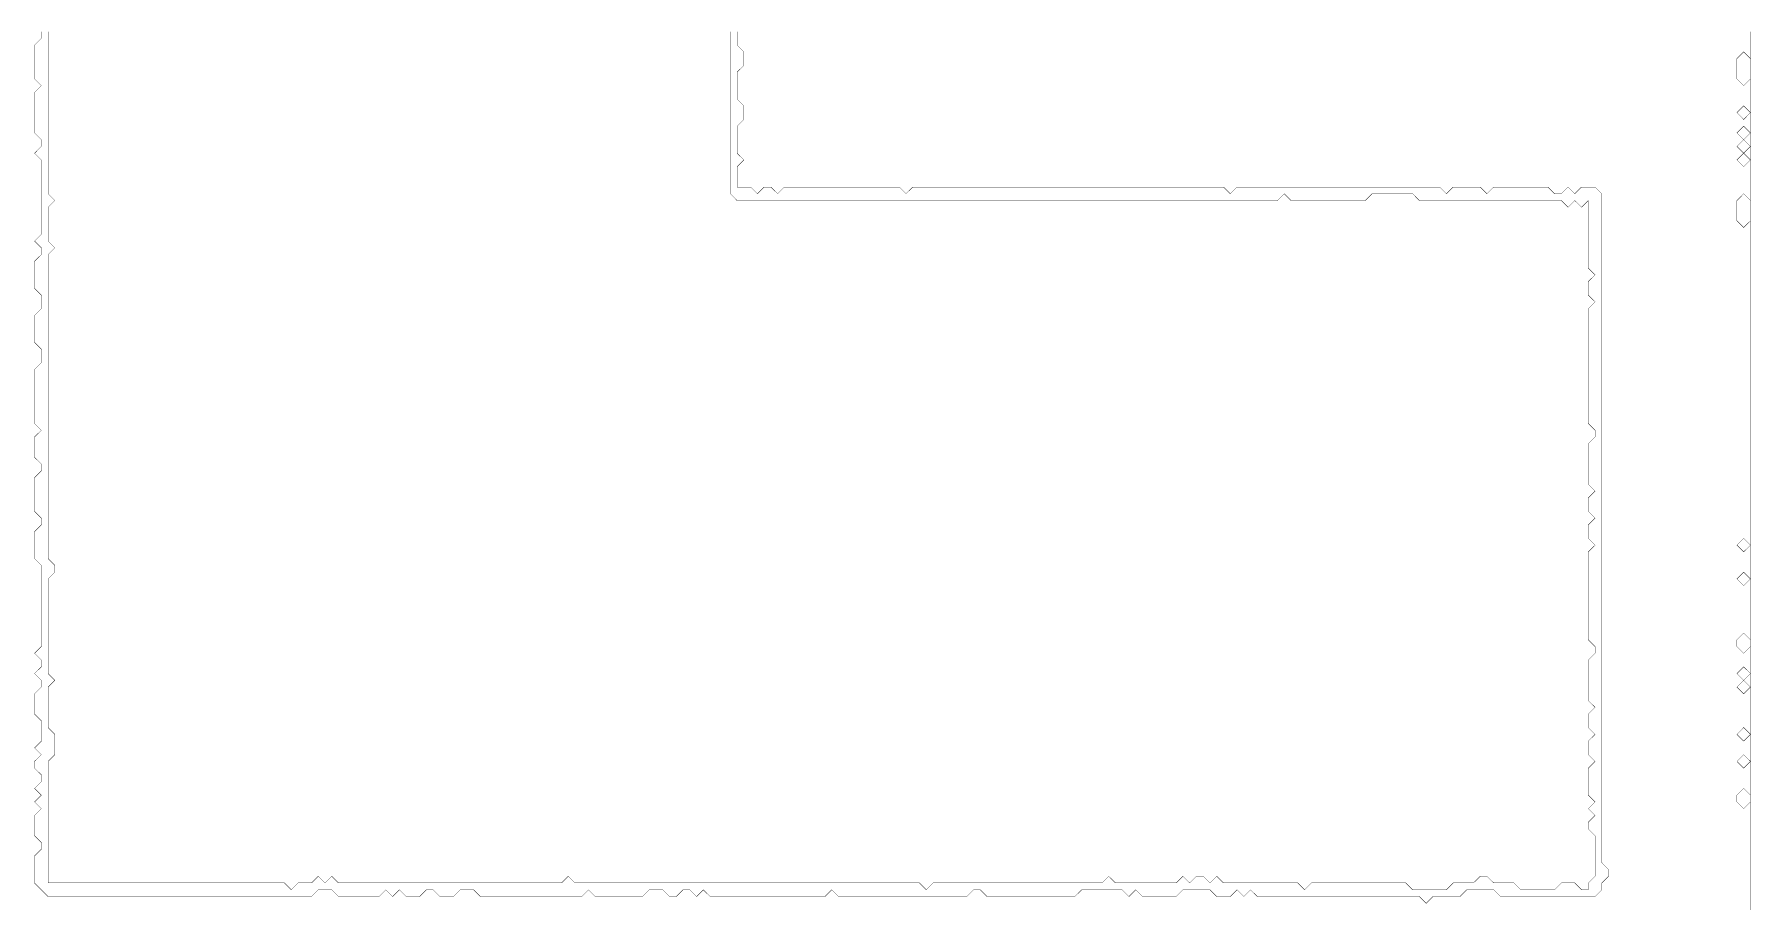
# Model space of a CAD drawing. Header units: metres. Extents: x 0 to 5079, y -5079 to 0.
# Drawn here: x 2554 to 5079, y -2540 to -1256 of the extents above; entities that cross this region are included whole.
import ezdxf

# ---------------------------------------------------------------- set-up
doc = ezdxf.new("R2010")
doc.units = ezdxf.units.M
doc.layers.add('conductor', color=1, linetype='Continuous')
doc.layers.add('substrate', color=5, linetype='Continuous')

msp = doc.modelspace()

# ---------------------------------------------------------------- linework, layer by layer
at = {"layer": 'conductor', "const_width": 0.5}
msp.add_lwpolyline([(2574.3, -1252.4), (2574.3, -1262.3), (2574.3, -1272.2), (2574.3, -1282.2), (2574.3, -1292.1), (2574.3, -1302.1), (2574.3, -1312), (2574.3, -1321.9), (2574.3, -1331.9), (2574.3, -1341.8), (2574.3, -1351.8), (2574.3, -1361.7), (2574.3, -1371.6), (2574.3, -1381.6), (2574.3, -1391.5), (2574.3, -1401.5), (2574.3, -1411.4), (2574.3, -1421.3), (2574.3, -1431.3), (2574.3, -1441.2), (2574.3, -1451.2), (2574.3, -1461.1), (2574.3, -1471), (2574.3, -1481), (2574.3, -1490.9), (2584.3, -1500.9), (2574.3, -1510.8), (2574.3, -1520.7), (2574.3, -1530.7), (2574.3, -1540.6), (2574.3, -1550.6), (2574.3, -1560.5), (2584.3, -1570.4), (2574.3, -1580.4), (2574.3, -1590.3), (2574.3, -1600.3), (2574.3, -1610.2), (2574.3, -1620.1), (2574.3, -1630.1), (2574.3, -1640), (2574.3, -1649.9), (2574.3, -1659.9), (2574.3, -1669.8), (2574.3, -1679.8), (2574.3, -1689.7), (2574.3, -1699.6), (2574.3, -1709.6), (2574.3, -1719.5), (2574.3, -1729.5), (2574.3, -1739.4), (2574.3, -1749.3), (2574.3, -1759.3), (2574.3, -1769.2), (2574.3, -1779.2), (2574.3, -1789.1), (2574.3, -1799), (2574.3, -1809), (2574.3, -1818.9), (2574.3, -1828.9), (2574.3, -1838.8), (2574.3, -1848.7), (2574.3, -1858.7), (2574.3, -1868.6), (2574.3, -1878.6), (2574.3, -1888.5), (2574.3, -1898.4), (2574.3, -1908.4), (2574.3, -1918.3), (2574.3, -1928.3), (2574.3, -1938.2), (2574.3, -1948.1), (2574.3, -1958.1), (2574.3, -1968), (2574.3, -1978), (2574.3, -1987.9), (2574.3, -1997.8), (2574.3, -2007.8), (2574.3, -2017.7), (2574.3, -2027.6), (2584.3, -2037.6), (2584.3, -2047.5), (2574.3, -2057.5), (2574.3, -2067.4), (2574.3, -2077.3), (2574.3, -2087.3), (2574.3, -2097.2), (2574.3, -2107.2), (2574.3, -2117.1), (2574.3, -2127), (2574.3, -2137), (2574.3, -2146.9), (2574.3, -2156.9), (2574.3, -2166.8), (2574.3, -2176.7), (2574.3, -2186.7), (2574.3, -2196.6), (2584.3, -2206.6), (2574.3, -2216.5), (2574.3, -2226.4), (2574.3, -2236.4), (2574.3, -2246.3), (2574.3, -2256.3), (2574.3, -2266.2), (2574.3, -2276.1), (2584.3, -2286.1), (2584.3, -2296), (2584.3, -2306), (2584.3, -2315.9), (2574.3, -2325.8), (2574.3, -2335.8), (2574.3, -2345.7), (2574.3, -2355.7), (2574.3, -2365.6), (2574.3, -2375.5), (2574.3, -2385.5), (2574.3, -2395.4), (2574.3, -2405.3), (2574.3, -2415.3), (2574.3, -2425.2), (2574.3, -2435.2), (2574.3, -2445.1), (2574.3, -2455), (2574.3, -2465), (2574.3, -2474.9), (2574.3, -2484.9), (2574.3, -2494.8), (2574.3, -2504.7), (2584.3, -2504.7), (2594.2, -2504.7), (2604.1, -2504.7), (2614.1, -2504.7), (2624, -2504.7), (2634, -2504.7), (2643.9, -2504.7), (2653.8, -2504.7), (2663.8, -2504.7), (2673.7, -2504.7), (2683.7, -2504.7), (2693.6, -2504.7), (2703.5, -2504.7), (2713.5, -2504.7), (2723.4, -2504.7), (2733.3, -2504.7), (2743.3, -2504.7), (2753.2, -2504.7), (2763.2, -2504.7), (2773.1, -2504.7), (2783, -2504.7), (2793, -2504.7), (2802.9, -2504.7), (2812.9, -2504.7), (2822.8, -2504.7), (2832.7, -2504.7), (2842.7, -2504.7), (2852.6, -2504.7), (2862.6, -2504.7), (2872.5, -2504.7), (2882.4, -2504.7), (2892.4, -2504.7), (2902.3, -2504.7), (2912.3, -2504.7), (2922.2, -2504.7), (2932.1, -2514.7), (2942.1, -2504.7), (2952, -2504.7), (2962, -2504.7), (2971.9, -2494.8), (2981.8, -2504.7), (2991.8, -2494.8), (3001.7, -2504.7), (3011.7, -2504.7), (3021.6, -2504.7), (3031.5, -2504.7), (3041.5, -2504.7), (3051.4, -2504.7), (3061.4, -2504.7), (3071.3, -2504.7), (3081.2, -2504.7), (3091.2, -2504.7), (3101.1, -2504.7), (3111, -2504.7), (3121, -2504.7), (3130.9, -2504.7), (3140.9, -2504.7), (3150.8, -2504.7), (3160.7, -2504.7), (3170.7, -2504.7), (3180.6, -2504.7), (3190.6, -2504.7), (3200.5, -2504.7), (3210.4, -2504.7), (3220.4, -2504.7), (3230.3, -2504.7), (3240.3, -2504.7), (3250.2, -2504.7), (3260.1, -2504.7), (3270.1, -2504.7), (3280, -2504.7), (3290, -2504.7), (3299.9, -2504.7), (3309.8, -2504.7), (3319.8, -2504.7), (3329.7, -2504.7), (3339.7, -2494.8), (3349.6, -2504.7), (3359.5, -2504.7), (3369.5, -2504.7), (3379.4, -2504.7), (3389.4, -2504.7), (3399.3, -2504.7), (3409.2, -2504.7), (3419.2, -2504.7), (3429.1, -2504.7), (3439.1, -2504.7), (3449, -2504.7), (3458.9, -2504.7), (3468.9, -2504.7), (3478.8, -2504.7), (3488.7, -2504.7), (3498.7, -2504.7), (3508.6, -2504.7), (3518.6, -2504.7), (3528.5, -2504.7), (3538.4, -2504.7), (3548.4, -2504.7), (3558.3, -2504.7), (3568.3, -2504.7), (3578.2, -2504.7), (3588.1, -2504.7), (3598.1, -2504.7), (3608, -2504.7), (3618, -2504.7), (3627.9, -2504.7), (3637.8, -2504.7), (3647.8, -2504.7), (3657.7, -2504.7), (3667.7, -2504.7), (3677.6, -2504.7), (3687.5, -2504.7), (3697.5, -2504.7), (3707.4, -2504.7), (3717.4, -2504.7), (3727.3, -2504.7), (3737.2, -2504.7), (3747.2, -2504.7), (3757.1, -2504.7), (3767.1, -2504.7), (3777, -2504.7), (3786.9, -2504.7), (3796.9, -2504.7), (3806.8, -2504.7), (3816.8, -2504.7), (3826.7, -2504.7), (3836.6, -2504.7), (3846.6, -2504.7), (3856.5, -2504.7), (3866.4, -2514.7), (3876.4, -2504.7), (3886.3, -2504.7), (3896.3, -2504.7), (3906.2, -2504.7), (3916.1, -2504.7), (3926.1, -2504.7), (3936, -2504.7), (3946, -2504.7), (3955.9, -2504.7), (3965.8, -2504.7), (3975.8, -2504.7), (3985.7, -2504.7), (3995.7, -2504.7), (4005.6, -2504.7), (4015.5, -2504.7), (4025.5, -2504.7), (4035.4, -2504.7), (4045.4, -2504.7), (4055.3, -2504.7), (4065.2, -2504.7), (4075.2, -2504.7), (4085.1, -2504.7), (4095.1, -2504.7), (4105, -2504.7), (4114.9, -2504.7), (4124.9, -2504.7), (4134.8, -2494.8), (4144.8, -2504.7), (4154.7, -2504.7), (4164.6, -2504.7), (4174.6, -2504.7), (4184.5, -2504.7), (4194.4, -2504.7), (4204.4, -2504.7), (4214.3, -2504.7), (4224.3, -2504.7), (4234.2, -2504.7), (4244.1, -2494.8), (4254.1, -2504.7), (4264, -2494.8), (4274, -2494.8), (4283.9, -2504.7), (4293.8, -2494.8), (4303.8, -2504.7), (4313.7, -2504.7), (4323.7, -2504.7), (4333.6, -2504.7), (4343.5, -2504.7), (4353.5, -2504.7), (4363.4, -2504.7), (4373.4, -2504.7), (4383.3, -2504.7), (4393.2, -2504.7), (4403.2, -2504.7), (4413.1, -2504.7), (4423.1, -2514.7), (4433, -2504.7), (4442.9, -2504.7), (4452.9, -2504.7), (4462.8, -2504.7), (4472.8, -2504.7), (4482.7, -2504.7), (4492.6, -2504.7), (4502.6, -2504.7), (4512.5, -2504.7), (4522.5, -2504.7), (4532.4, -2504.7), (4542.3, -2504.7), (4552.3, -2504.7), (4562.2, -2504.7), (4572.1, -2504.7), (4582.1, -2514.7), (4592, -2514.7), (4602, -2514.7), (4611.9, -2514.7), (4621.8, -2514.7), (4631.8, -2514.7), (4641.7, -2504.7), (4651.7, -2504.7), (4661.6, -2504.7), (4671.5, -2504.7), (4681.5, -2494.8), (4691.4, -2494.8), (4701.4, -2504.7), (4711.3, -2504.7), (4721.2, -2504.7), (4731.2, -2504.7), (4741.1, -2514.7), (4751.1, -2514.7), (4761, -2514.7), (4770.9, -2514.7), (4780.9, -2514.7), (4790.8, -2514.7), (4800.8, -2504.7), (4810.7, -2504.7), (4820.6, -2504.7), (4830.6, -2514.7), (4840.5, -2514.7), (4840.5, -2504.7), (4850.5, -2494.8), (4850.5, -2484.9), (4850.5, -2474.9), (4850.5, -2465), (4850.5, -2455), (4850.5, -2445.1), (4850.5, -2435.2), (4840.5, -2425.2), (4840.5, -2415.3), (4850.5, -2405.3), (4840.5, -2395.4), (4850.5, -2385.5), (4840.5, -2375.5), (4840.5, -2365.6), (4840.5, -2355.7), (4840.5, -2345.7), (4840.5, -2335.8), (4850.5, -2325.8), (4840.5, -2315.9), (4840.5, -2306), (4840.5, -2296), (4850.5, -2286.1), (4840.5, -2276.1), (4840.5, -2266.2), (4840.5, -2256.3), (4850.5, -2246.3), (4840.5, -2236.4), (4840.5, -2226.4), (4840.5, -2216.5), (4840.5, -2206.6), (4840.5, -2196.6), (4840.5, -2186.7), (4840.5, -2176.7), (4850.5, -2166.8), (4850.5, -2156.9), (4840.5, -2146.9), (4840.5, -2137), (4840.5, -2127), (4840.5, -2117.1), (4840.5, -2107.2), (4840.5, -2097.2), (4840.5, -2087.3), (4840.5, -2077.3), (4840.5, -2067.4), (4840.5, -2057.5), (4840.5, -2047.5), (4840.5, -2037.6), (4840.5, -2027.6), (4840.5, -2017.7), (4850.5, -2007.8), (4840.5, -1997.8), (4840.5, -1987.9), (4840.5, -1978), (4850.5, -1968), (4840.5, -1958.1), (4840.5, -1948.1), (4840.5, -1938.2), (4850.5, -1928.3), (4840.5, -1918.3), (4840.5, -1908.4), (4840.5, -1898.4), (4840.5, -1888.5), (4840.5, -1878.6), (4840.5, -1868.6), (4840.5, -1858.7), (4850.5, -1848.7), (4850.5, -1838.8), (4840.5, -1828.9), (4840.5, -1818.9), (4840.5, -1809), (4840.5, -1799), (4840.5, -1789.1), (4840.5, -1779.2), (4840.5, -1769.2), (4840.5, -1759.3), (4840.5, -1749.3), (4840.5, -1739.4), (4840.5, -1729.5), (4840.5, -1719.5), (4840.5, -1709.6), (4840.5, -1699.6), (4840.5, -1689.7), (4840.5, -1679.8), (4840.5, -1669.8), (4840.5, -1659.9), (4850.5, -1649.9), (4840.5, -1640), (4840.5, -1630.1), (4840.5, -1620.1), (4850.5, -1610.2), (4840.5, -1600.3), (4840.5, -1590.3), (4840.5, -1580.4), (4840.5, -1570.4), (4840.5, -1560.5), (4840.5, -1550.6), (4840.5, -1540.6), (4840.5, -1530.7), (4840.5, -1520.7), (4840.5, -1510.8), (4840.5, -1500.9), (4830.6, -1510.8), (4820.6, -1500.9), (4810.7, -1510.8), (4800.8, -1500.9), (4790.8, -1500.9), (4780.9, -1500.9), (4770.9, -1500.9), (4761, -1500.9), (4751.1, -1500.9), (4741.1, -1500.9), (4731.2, -1500.9), (4721.2, -1500.9), (4711.3, -1500.9), (4701.4, -1500.9), (4691.4, -1500.9), (4681.5, -1500.9), (4671.5, -1500.9), (4661.6, -1500.9), (4651.7, -1500.9), (4641.7, -1500.9), (4631.8, -1500.9), (4621.8, -1500.9), (4611.9, -1500.9), (4602, -1500.9), (4592, -1500.9), (4582.1, -1490.9), (4572.1, -1490.9), (4562.2, -1490.9), (4552.3, -1490.9), (4542.3, -1490.9), (4532.4, -1490.9), (4522.5, -1490.9), (4512.5, -1500.9), (4502.6, -1500.9), (4492.6, -1500.9), (4482.7, -1500.9), (4472.8, -1500.9), (4462.8, -1500.9), (4452.9, -1500.9), (4442.9, -1500.9), (4433, -1500.9), (4423.1, -1500.9), (4413.1, -1500.9), (4403.2, -1500.9), (4393.2, -1490.9), (4383.3, -1500.9), (4373.4, -1500.9), (4363.4, -1500.9), (4353.5, -1500.9), (4343.5, -1500.9), (4333.6, -1500.9), (4323.7, -1500.9), (4313.7, -1500.9), (4303.8, -1500.9), (4293.8, -1500.9), (4283.9, -1500.9), (4274, -1500.9), (4264, -1500.9), (4254.1, -1500.9), (4244.1, -1500.9), (4234.2, -1500.9), (4224.3, -1500.9), (4214.3, -1500.9), (4204.4, -1500.9), (4194.4, -1500.9), (4184.5, -1500.9), (4174.6, -1500.9), (4164.6, -1500.9), (4154.7, -1500.9), (4144.8, -1500.9), (4134.8, -1500.9), (4124.9, -1500.9), (4114.9, -1500.9), (4105, -1500.9), (4095.1, -1500.9), (4085.1, -1500.9), (4075.2, -1500.9), (4065.2, -1500.9), (4055.3, -1500.9), (4045.4, -1500.9), (4035.4, -1500.9), (4025.5, -1500.9), (4015.5, -1500.9), (4005.6, -1500.9), (3995.7, -1500.9), (3985.7, -1500.9), (3975.8, -1500.9), (3965.8, -1500.9), (3955.9, -1500.9), (3946, -1500.9), (3936, -1500.9), (3926.1, -1500.9), (3916.1, -1500.9), (3906.2, -1500.9), (3896.3, -1500.9), (3886.3, -1500.9), (3876.4, -1500.9), (3866.4, -1500.9), (3856.5, -1500.9), (3846.6, -1500.9), (3836.6, -1500.9), (3826.7, -1500.9), (3816.8, -1500.9), (3806.8, -1500.9), (3796.9, -1500.9), (3786.9, -1500.9), (3777, -1500.9), (3767.1, -1500.9), (3757.1, -1500.9), (3747.2, -1500.9), (3737.2, -1500.9), (3727.3, -1500.9), (3717.4, -1500.9), (3707.4, -1500.9), (3697.5, -1500.9), (3687.5, -1500.9), (3677.6, -1500.9), (3667.7, -1500.9), (3657.7, -1500.9), (3647.8, -1500.9), (3637.8, -1500.9), (3627.9, -1500.9), (3618, -1500.9), (3608, -1500.9), (3598.1, -1500.9), (3588.1, -1500.9), (3578.2, -1490.9), (3578.2, -1481), (3578.2, -1471), (3578.2, -1461.1), (3578.2, -1451.2), (3578.2, -1441.2), (3578.2, -1431.3), (3578.2, -1421.3), (3578.2, -1411.4), (3578.2, -1401.5), (3578.2, -1391.5), (3578.2, -1381.6), (3578.2, -1371.6), (3578.2, -1361.7), (3578.2, -1351.8), (3578.2, -1341.8), (3578.2, -1331.9), (3578.2, -1321.9), (3578.2, -1312), (3578.2, -1302.1), (3578.2, -1292.1), (3578.2, -1282.2), (3578.2, -1272.2), (3578.2, -1262.3), (3578.2, -1252.4)], dxfattribs=at)
at = {"layer": 'substrate', "const_width": 0.5}
for points in [[(3588.1, -1252.4), (3588.1, -1262.3), (3588.1, -1272.2), (3598.1, -1282.2), (3598.1, -1292.1), (3598.1, -1302.1), (3588.1, -1312), (3588.1, -1321.9), (3588.1, -1331.9), (3588.1, -1341.8), (3588.1, -1351.8), (3598.1, -1361.7), (3598.1, -1371.6), (3598.1, -1381.6), (3588.1, -1391.5), (3588.1, -1401.5), (3588.1, -1411.4), (3588.1, -1421.3), (3588.1, -1431.3), (3598.1, -1441.2), (3588.1, -1451.2), (3588.1, -1461.1), (3588.1, -1471), (3588.1, -1481), (3598.1, -1481), (3608, -1481), (3618, -1490.9), (3627.9, -1481), (3637.8, -1481), (3647.8, -1490.9), (3657.7, -1481), (3667.7, -1481), (3677.6, -1481), (3687.5, -1481), (3697.5, -1481), (3707.4, -1481), (3717.4, -1481), (3727.3, -1481), (3737.2, -1481), (3747.2, -1481), (3757.1, -1481), (3767.1, -1481), (3777, -1481), (3786.9, -1481), (3796.9, -1481), (3806.8, -1481), (3816.8, -1481), (3826.7, -1481), (3836.6, -1490.9), (3846.6, -1481), (3856.5, -1481), (3866.4, -1481), (3876.4, -1481), (3886.3, -1481), (3896.3, -1481), (3906.2, -1481), (3916.1, -1481), (3926.1, -1481), (3936, -1481), (3946, -1481), (3955.9, -1481), (3965.8, -1481), (3975.8, -1481), (3985.7, -1481), (3995.7, -1481), (4005.6, -1481), (4015.5, -1481), (4025.5, -1481), (4035.4, -1481), (4045.4, -1481), (4055.3, -1481), (4065.2, -1481), (4075.2, -1481), (4085.1, -1481), (4095.1, -1481), (4105, -1481), (4114.9, -1481), (4124.9, -1481), (4134.8, -1481), (4144.8, -1481), (4154.7, -1481), (4164.6, -1481), (4174.6, -1481), (4184.5, -1481), (4194.4, -1481), (4204.4, -1481), (4214.3, -1481), (4224.3, -1481), (4234.2, -1481), (4244.1, -1481), (4254.1, -1481), (4264, -1481), (4274, -1481), (4283.9, -1481), (4293.8, -1481), (4303.8, -1481), (4313.7, -1490.9), (4323.7, -1481), (4333.6, -1481), (4343.5, -1481), (4353.5, -1481), (4363.4, -1481), (4373.4, -1481), (4383.3, -1481), (4393.2, -1481), (4403.2, -1481), (4413.1, -1481), (4423.1, -1481), (4433, -1481), (4442.9, -1481), (4452.9, -1481), (4462.8, -1481), (4472.8, -1481), (4482.7, -1481), (4492.6, -1481), (4502.6, -1481), (4512.5, -1481), (4522.5, -1481), (4532.4, -1481), (4542.3, -1481), (4552.3, -1481), (4562.2, -1481), (4572.1, -1481), (4582.1, -1481), (4592, -1481), (4602, -1481), (4611.9, -1481), (4621.8, -1481), (4631.8, -1490.9), (4641.7, -1481), (4651.7, -1481), (4661.6, -1481), (4671.5, -1481), (4681.5, -1481), (4691.4, -1490.9), (4701.4, -1481), (4711.3, -1481), (4721.2, -1481), (4731.2, -1481), (4741.1, -1481), (4751.1, -1481), (4761, -1481), (4770.9, -1481), (4780.9, -1481), (4790.8, -1490.9), (4800.8, -1490.9), (4810.7, -1481), (4820.6, -1490.9), (4830.6, -1481), (4840.5, -1481), (4850.5, -1481), (4860.4, -1490.9), (4860.4, -1500.9), (4860.4, -1510.8), (4860.4, -1520.7), (4860.4, -1530.7), (4860.4, -1540.6), (4860.4, -1550.6), (4860.4, -1560.5), (4860.4, -1570.4), (4860.4, -1580.4), (4860.4, -1590.3), (4860.4, -1600.3), (4860.4, -1610.2), (4860.4, -1620.1), (4860.4, -1630.1), (4860.4, -1640), (4860.4, -1649.9), (4860.4, -1659.9), (4860.4, -1669.8), (4860.4, -1679.8), (4860.4, -1689.7), (4860.4, -1699.6), (4860.4, -1709.6), (4860.4, -1719.5), (4860.4, -1729.5), (4860.4, -1739.4), (4860.4, -1749.3), (4860.4, -1759.3), (4860.4, -1769.2), (4860.4, -1779.2), (4860.4, -1789.1), (4860.4, -1799), (4860.4, -1809), (4860.4, -1818.9), (4860.4, -1828.9), (4860.4, -1838.8), (4860.4, -1848.7), (4860.4, -1858.7), (4860.4, -1868.6), (4860.4, -1878.6), (4860.4, -1888.5), (4860.4, -1898.4), (4860.4, -1908.4), (4860.4, -1918.3), (4860.4, -1928.3), (4860.4, -1938.2), (4860.4, -1948.1), (4860.4, -1958.1), (4860.4, -1968), (4860.4, -1978), (4860.4, -1987.9), (4860.4, -1997.8), (4860.4, -2007.8), (4860.4, -2017.7), (4860.4, -2027.6), (4860.4, -2037.6), (4860.4, -2047.5), (4860.4, -2057.5), (4860.4, -2067.4), (4860.4, -2077.3), (4860.4, -2087.3), (4860.4, -2097.2), (4860.4, -2107.2), (4860.4, -2117.1), (4860.4, -2127), (4860.4, -2137), (4860.4, -2146.9), (4860.4, -2156.9), (4860.4, -2166.8), (4860.4, -2176.7), (4860.4, -2186.7), (4860.4, -2196.6), (4860.4, -2206.6), (4860.4, -2216.5), (4860.4, -2226.4), (4860.4, -2236.4), (4860.4, -2246.3), (4860.4, -2256.3), (4860.4, -2266.2), (4860.4, -2276.1), (4860.4, -2286.1), (4860.4, -2296), (4860.4, -2306), (4860.4, -2315.9), (4860.4, -2325.8), (4860.4, -2335.8), (4860.4, -2345.7), (4860.4, -2355.7), (4860.4, -2365.6), (4860.4, -2375.5), (4860.4, -2385.5), (4860.4, -2395.4), (4860.4, -2405.3), (4860.4, -2415.3), (4860.4, -2425.2), (4860.4, -2435.2), (4860.4, -2445.1), (4860.4, -2455), (4860.4, -2465), (4860.4, -2474.9), (4870.3, -2484.9), (4870.3, -2494.8), (4860.4, -2504.7), (4860.4, -2514.7), (4850.5, -2524.6), (4840.5, -2524.6), (4830.6, -2524.6), (4820.6, -2524.6), (4810.7, -2524.6), (4800.8, -2524.6), (4790.8, -2524.6), (4780.9, -2524.6), (4770.9, -2524.6), (4761, -2524.6), (4751.1, -2524.6), (4741.1, -2524.6), (4731.2, -2524.6), (4721.2, -2524.6), (4711.3, -2524.6), (4701.4, -2514.7), (4691.4, -2514.7), (4681.5, -2514.7), (4671.5, -2514.7), (4661.6, -2514.7), (4651.7, -2524.6), (4641.7, -2524.6), (4631.8, -2524.6), (4621.8, -2524.6), (4611.9, -2524.6), (4602, -2534.6), (4592, -2524.6), (4582.1, -2524.6), (4572.1, -2524.6), (4562.2, -2524.6), (4552.3, -2524.6), (4542.3, -2524.6), (4532.4, -2524.6), (4522.5, -2524.6), (4512.5, -2524.6), (4502.6, -2524.6), (4492.6, -2524.6), (4482.7, -2524.6), (4472.8, -2524.6), (4462.8, -2524.6), (4452.9, -2524.6), (4442.9, -2524.6), (4433, -2524.6), (4423.1, -2524.6), (4413.1, -2524.6), (4403.2, -2524.6), (4393.2, -2524.6), (4383.3, -2524.6), (4373.4, -2524.6), (4363.4, -2524.6), (4353.5, -2524.6), (4343.5, -2514.7), (4333.6, -2524.6), (4323.7, -2514.7), (4313.7, -2524.6), (4303.8, -2524.6), (4293.8, -2524.6), (4283.9, -2514.7), (4274, -2514.7), (4264, -2514.7), (4254.1, -2514.7), (4244.1, -2514.7), (4234.2, -2524.6), (4224.3, -2524.6), (4214.3, -2524.6), (4204.4, -2524.6), (4194.4, -2524.6), (4184.5, -2524.6), (4174.6, -2514.7), (4164.6, -2524.6), (4154.7, -2514.7), (4144.8, -2514.7), (4134.8, -2514.7), (4124.9, -2514.7), (4114.9, -2514.7), (4105, -2514.7), (4095.1, -2514.7), (4085.1, -2524.6), (4075.2, -2524.6), (4065.2, -2524.6), (4055.3, -2524.6), (4045.4, -2524.6), (4035.4, -2524.6), (4025.5, -2524.6), (4015.5, -2524.6), (4005.6, -2524.6), (3995.7, -2524.6), (3985.7, -2524.6), (3975.8, -2524.6), (3965.8, -2524.6), (3955.9, -2524.6), (3946, -2514.7), (3936, -2514.7), (3926.1, -2524.6), (3916.1, -2524.6), (3906.2, -2524.6), (3896.3, -2524.6), (3886.3, -2524.6), (3876.4, -2524.6), (3866.4, -2524.6), (3856.5, -2524.6), (3846.6, -2524.6), (3836.6, -2524.6), (3826.7, -2524.6), (3816.8, -2524.6), (3806.8, -2524.6), (3796.9, -2524.6), (3786.9, -2524.6), (3777, -2524.6), (3767.1, -2524.6), (3757.1, -2524.6), (3747.2, -2524.6), (3737.2, -2524.6), (3727.3, -2514.7), (3717.4, -2524.6), (3707.4, -2524.6), (3697.5, -2524.6), (3687.5, -2524.6), (3677.6, -2524.6), (3667.7, -2524.6), (3657.7, -2524.6), (3647.8, -2524.6), (3637.8, -2524.6), (3627.9, -2524.6), (3618, -2524.6), (3608, -2524.6), (3598.1, -2524.6), (3588.1, -2524.6), (3578.2, -2524.6), (3568.3, -2524.6), (3558.3, -2524.6), (3548.4, -2524.6), (3538.4, -2514.7), (3528.5, -2524.6), (3518.6, -2514.7), (3508.6, -2514.7), (3498.7, -2524.6), (3488.7, -2524.6), (3478.8, -2514.7), (3468.9, -2514.7), (3458.9, -2514.7), (3449, -2524.6), (3439.1, -2524.6), (3429.1, -2524.6), (3419.2, -2524.6), (3409.2, -2524.6), (3399.3, -2524.6), (3389.4, -2524.6), (3379.4, -2524.6), (3369.5, -2514.7), (3359.5, -2524.6), (3349.6, -2524.6), (3339.7, -2524.6), (3329.7, -2524.6), (3319.8, -2524.6), (3309.8, -2524.6), (3299.9, -2524.6), (3290, -2524.6), (3280, -2524.6), (3270.1, -2524.6), (3260.1, -2524.6), (3250.2, -2524.6), (3240.3, -2524.6), (3230.3, -2524.6), (3220.4, -2524.6), (3210.4, -2524.6), (3200.5, -2514.7), (3190.6, -2514.7), (3180.6, -2514.7), (3170.7, -2524.6), (3160.7, -2524.6), (3150.8, -2524.6), (3140.9, -2514.7), (3130.9, -2514.7), (3121, -2524.6), (3111, -2524.6), (3101.1, -2524.6), (3091.2, -2514.7), (3081.2, -2524.6), (3071.3, -2514.7), (3061.4, -2524.6), (3051.4, -2524.6), (3041.5, -2524.6), (3031.5, -2524.6), (3021.6, -2524.6), (3011.7, -2524.6), (3001.7, -2524.6), (2991.8, -2514.7), (2981.8, -2514.7), (2971.9, -2514.7), (2962, -2524.6), (2952, -2524.6), (2942.1, -2524.6), (2932.1, -2524.6), (2922.2, -2524.6), (2912.3, -2524.6), (2902.3, -2524.6), (2892.4, -2524.6), (2882.4, -2524.6), (2872.5, -2524.6), (2862.6, -2524.6), (2852.6, -2524.6), (2842.7, -2524.6), (2832.7, -2524.6), (2822.8, -2524.6), (2812.9, -2524.6), (2802.9, -2524.6), (2793, -2524.6), (2783, -2524.6), (2773.1, -2524.6), (2763.2, -2524.6), (2753.2, -2524.6), (2743.3, -2524.6), (2733.3, -2524.6), (2723.4, -2524.6), (2713.5, -2524.6), (2703.5, -2524.6), (2693.6, -2524.6), (2683.7, -2524.6), (2673.7, -2524.6), (2663.8, -2524.6), (2653.8, -2524.6), (2643.9, -2524.6), (2634, -2524.6), (2624, -2524.6), (2614.1, -2524.6), (2604.1, -2524.6), (2594.2, -2524.6), (2584.3, -2524.6), (2574.3, -2524.6), (2564.4, -2514.7), (2554.4, -2504.7), (2554.4, -2494.8), (2554.4, -2484.9), (2554.4, -2474.9), (2554.4, -2465), (2564.4, -2455), (2564.4, -2445.1), (2554.4, -2435.2), (2554.4, -2425.2), (2554.4, -2415.3), (2554.4, -2405.3), (2564.4, -2395.4), (2554.4, -2385.5), (2564.4, -2375.5), (2554.4, -2365.6), (2564.4, -2355.7), (2564.4, -2345.7), (2554.4, -2335.8), (2554.4, -2325.8), (2564.4, -2315.9), (2554.4, -2306), (2564.4, -2296), (2564.4, -2286.1), (2564.4, -2276.1), (2564.4, -2266.2), (2554.4, -2256.3), (2554.4, -2246.3), (2554.4, -2236.4), (2554.4, -2226.4), (2564.4, -2216.5), (2564.4, -2206.6), (2554.4, -2196.6), (2564.4, -2186.7), (2564.4, -2176.7), (2554.4, -2166.8), (2564.4, -2156.9), (2564.4, -2146.9), (2564.4, -2137), (2564.4, -2127), (2564.4, -2117.1), (2564.4, -2107.2), (2564.4, -2097.2), (2564.4, -2087.3), (2564.4, -2077.3), (2564.4, -2067.4), (2564.4, -2057.5), (2564.4, -2047.5), (2564.4, -2037.6), (2554.4, -2027.6), (2554.4, -2017.7), (2554.4, -2007.8), (2554.4, -1997.8), (2554.4, -1987.9), (2564.4, -1978), (2564.4, -1968), (2554.4, -1958.1), (2554.4, -1948.1), (2554.4, -1938.2), (2554.4, -1928.3), (2554.4, -1918.3), (2554.4, -1908.4), (2564.4, -1898.4), (2564.4, -1888.5), (2554.4, -1878.6), (2554.4, -1868.6), (2554.4, -1858.7), (2554.4, -1848.7), (2564.4, -1838.8), (2554.4, -1828.9), (2554.4, -1818.9), (2554.4, -1809), (2554.4, -1799), (2554.4, -1789.1), (2554.4, -1779.2), (2554.4, -1769.2), (2554.4, -1759.3), (2554.4, -1749.3), (2564.4, -1739.4), (2564.4, -1729.5), (2564.4, -1719.5), (2554.4, -1709.6), (2554.4, -1699.6), (2554.4, -1689.7), (2554.4, -1679.8), (2554.4, -1669.8), (2564.4, -1659.9), (2564.4, -1649.9), (2564.4, -1640), (2554.4, -1630.1), (2554.4, -1620.1), (2554.4, -1610.2), (2554.4, -1600.3), (2554.4, -1590.3), (2564.4, -1580.4), (2564.4, -1570.4), (2554.4, -1560.5), (2564.4, -1550.6), (2564.4, -1540.6), (2564.4, -1530.7), (2564.4, -1520.7), (2564.4, -1510.8), (2564.4, -1500.9), (2564.4, -1490.9), (2564.4, -1481), (2564.4, -1471), (2564.4, -1461.1), (2564.4, -1451.2), (2564.4, -1441.2), (2554.4, -1431.3), (2564.4, -1421.3), (2564.4, -1411.4), (2554.4, -1401.5), (2554.4, -1391.5), (2554.4, -1381.6), (2554.4, -1371.6), (2554.4, -1361.7), (2554.4, -1351.8), (2554.4, -1341.8), (2564.4, -1331.9), (2554.4, -1321.9), (2554.4, -1312), (2554.4, -1302.1), (2554.4, -1292.1), (2554.4, -1282.2), (2554.4, -1272.2), (2564.4, -1262.3), (2564.4, -1252.4)], [(5079.1, -2544.5), (5079.1, -2534.6), (5079.1, -2524.6), (5079.1, -2514.7), (5079.1, -2504.7), (5079.1, -2494.8), (5079.1, -2484.9), (5079.1, -2474.9), (5079.1, -2465), (5079.1, -2455), (5079.1, -2445.1), (5079.1, -2435.2), (5079.1, -2425.2), (5079.1, -2415.3), (5079.1, -2405.3), (5079.1, -2395.4), (5079.1, -2385.5), (5079.1, -2375.5), (5079.1, -2365.6), (5079.1, -2355.7), (5079.1, -2345.7), (5079.1, -2335.8), (5079.1, -2325.8), (5079.1, -2315.9), (5079.1, -2306), (5079.1, -2296), (5079.1, -2286.1), (5079.1, -2276.1), (5079.1, -2266.2), (5079.1, -2256.3), (5079.1, -2246.3), (5079.1, -2236.4), (5079.1, -2226.4), (5079.1, -2216.5), (5079.1, -2206.6), (5079.1, -2196.6), (5079.1, -2186.7), (5079.1, -2176.7), (5079.1, -2166.8), (5079.1, -2156.9), (5079.1, -2146.9), (5079.1, -2137), (5079.1, -2127), (5079.1, -2117.1), (5079.1, -2107.2), (5079.1, -2097.2), (5079.1, -2087.3), (5079.1, -2077.3), (5079.1, -2067.4), (5079.1, -2057.5), (5079.1, -2047.5), (5079.1, -2037.6), (5079.1, -2027.6), (5079.1, -2017.7), (5079.1, -2007.8), (5079.1, -1997.8), (5079.1, -1987.9), (5079.1, -1978), (5079.1, -1968), (5079.1, -1958.1), (5079.1, -1948.1), (5079.1, -1938.2), (5079.1, -1928.3), (5079.1, -1918.3), (5079.1, -1908.4), (5079.1, -1898.4), (5079.1, -1888.5), (5079.1, -1878.6), (5079.1, -1868.6), (5079.1, -1858.7), (5079.1, -1848.7), (5079.1, -1838.8), (5079.1, -1828.9), (5079.1, -1818.9), (5079.1, -1809), (5079.1, -1799), (5079.1, -1789.1), (5079.1, -1779.2), (5079.1, -1769.2), (5079.1, -1759.3), (5079.1, -1749.3), (5079.1, -1739.4), (5079.1, -1729.5), (5079.1, -1719.5), (5079.1, -1709.6), (5079.1, -1699.6), (5079.1, -1689.7), (5079.1, -1679.8), (5079.1, -1669.8), (5079.1, -1659.9), (5079.1, -1649.9), (5079.1, -1640), (5079.1, -1630.1), (5079.1, -1620.1), (5079.1, -1610.2), (5079.1, -1600.3), (5079.1, -1590.3), (5079.1, -1580.4), (5079.1, -1570.4), (5079.1, -1560.5), (5079.1, -1550.6), (5079.1, -1540.6), (5079.1, -1530.7), (5079.1, -1520.7), (5079.1, -1510.8), (5079.1, -1500.9), (5079.1, -1490.9), (5079.1, -1481), (5079.1, -1471), (5079.1, -1461.1), (5079.1, -1451.2), (5079.1, -1441.2), (5079.1, -1431.3), (5079.1, -1421.3), (5079.1, -1411.4), (5079.1, -1401.5), (5079.1, -1391.5), (5079.1, -1381.6), (5079.1, -1371.6), (5079.1, -1361.7), (5079.1, -1351.8), (5079.1, -1341.8), (5079.1, -1331.9), (5079.1, -1321.9), (5079.1, -1312), (5079.1, -1302.1), (5079.1, -1292.1), (5079.1, -1282.2), (5079.1, -1272.2), (5079.1, -1262.3), (5079.1, -1252.4)]]:
    msp.add_lwpolyline(points, dxfattribs=at)
for points in [[(5059.2, -1292.1), (5069.1, -1282.2), (5079.1, -1292.1), (5079.1, -1302.1), (5079.1, -1312), (5079.1, -1321.9), (5069.1, -1331.9), (5059.2, -1321.9), (5059.2, -1312), (5059.2, -1302.1)], [(5059.2, -1371.6), (5069.1, -1361.7), (5079.1, -1371.6), (5069.1, -1381.6)], [(5059.2, -1401.5), (5069.1, -1391.5), (5079.1, -1401.5), (5069.1, -1411.4)], [(5059.2, -1421.3), (5069.1, -1411.4), (5079.1, -1421.3), (5069.1, -1431.3)], [(5059.2, -1441.2), (5069.1, -1431.3), (5079.1, -1441.2), (5069.1, -1451.2)], [(5059.2, -1500.9), (5069.1, -1490.9), (5079.1, -1500.9), (5079.1, -1510.8), (5079.1, -1520.7), (5079.1, -1530.7), (5069.1, -1540.6), (5059.2, -1530.7), (5059.2, -1520.7), (5059.2, -1510.8)], [(5059.2, -2007.8), (5069.1, -1997.8), (5079.1, -2007.8), (5069.1, -2017.7)], [(5059.2, -2057.5), (5069.1, -2047.5), (5079.1, -2057.5), (5069.1, -2067.4)], [(5059.2, -2146.9), (5069.1, -2137), (5079.1, -2146.9), (5079.1, -2156.9), (5069.1, -2166.8), (5059.2, -2156.9)], [(5059.2, -2196.6), (5069.1, -2186.7), (5079.1, -2196.6), (5069.1, -2206.6)], [(5059.2, -2216.5), (5069.1, -2206.6), (5079.1, -2216.5), (5069.1, -2226.4)], [(5059.2, -2286.1), (5069.1, -2276.1), (5079.1, -2286.1), (5069.1, -2296)], [(5059.2, -2325.8), (5069.1, -2315.9), (5079.1, -2325.8), (5069.1, -2335.8)], [(5059.2, -2375.5), (5069.1, -2365.6), (5079.1, -2375.5), (5079.1, -2385.5), (5069.1, -2395.4), (5059.2, -2385.5)]]:
    msp.add_lwpolyline(points, close=True, dxfattribs=at)

doc.saveas('drawing.dxf')
